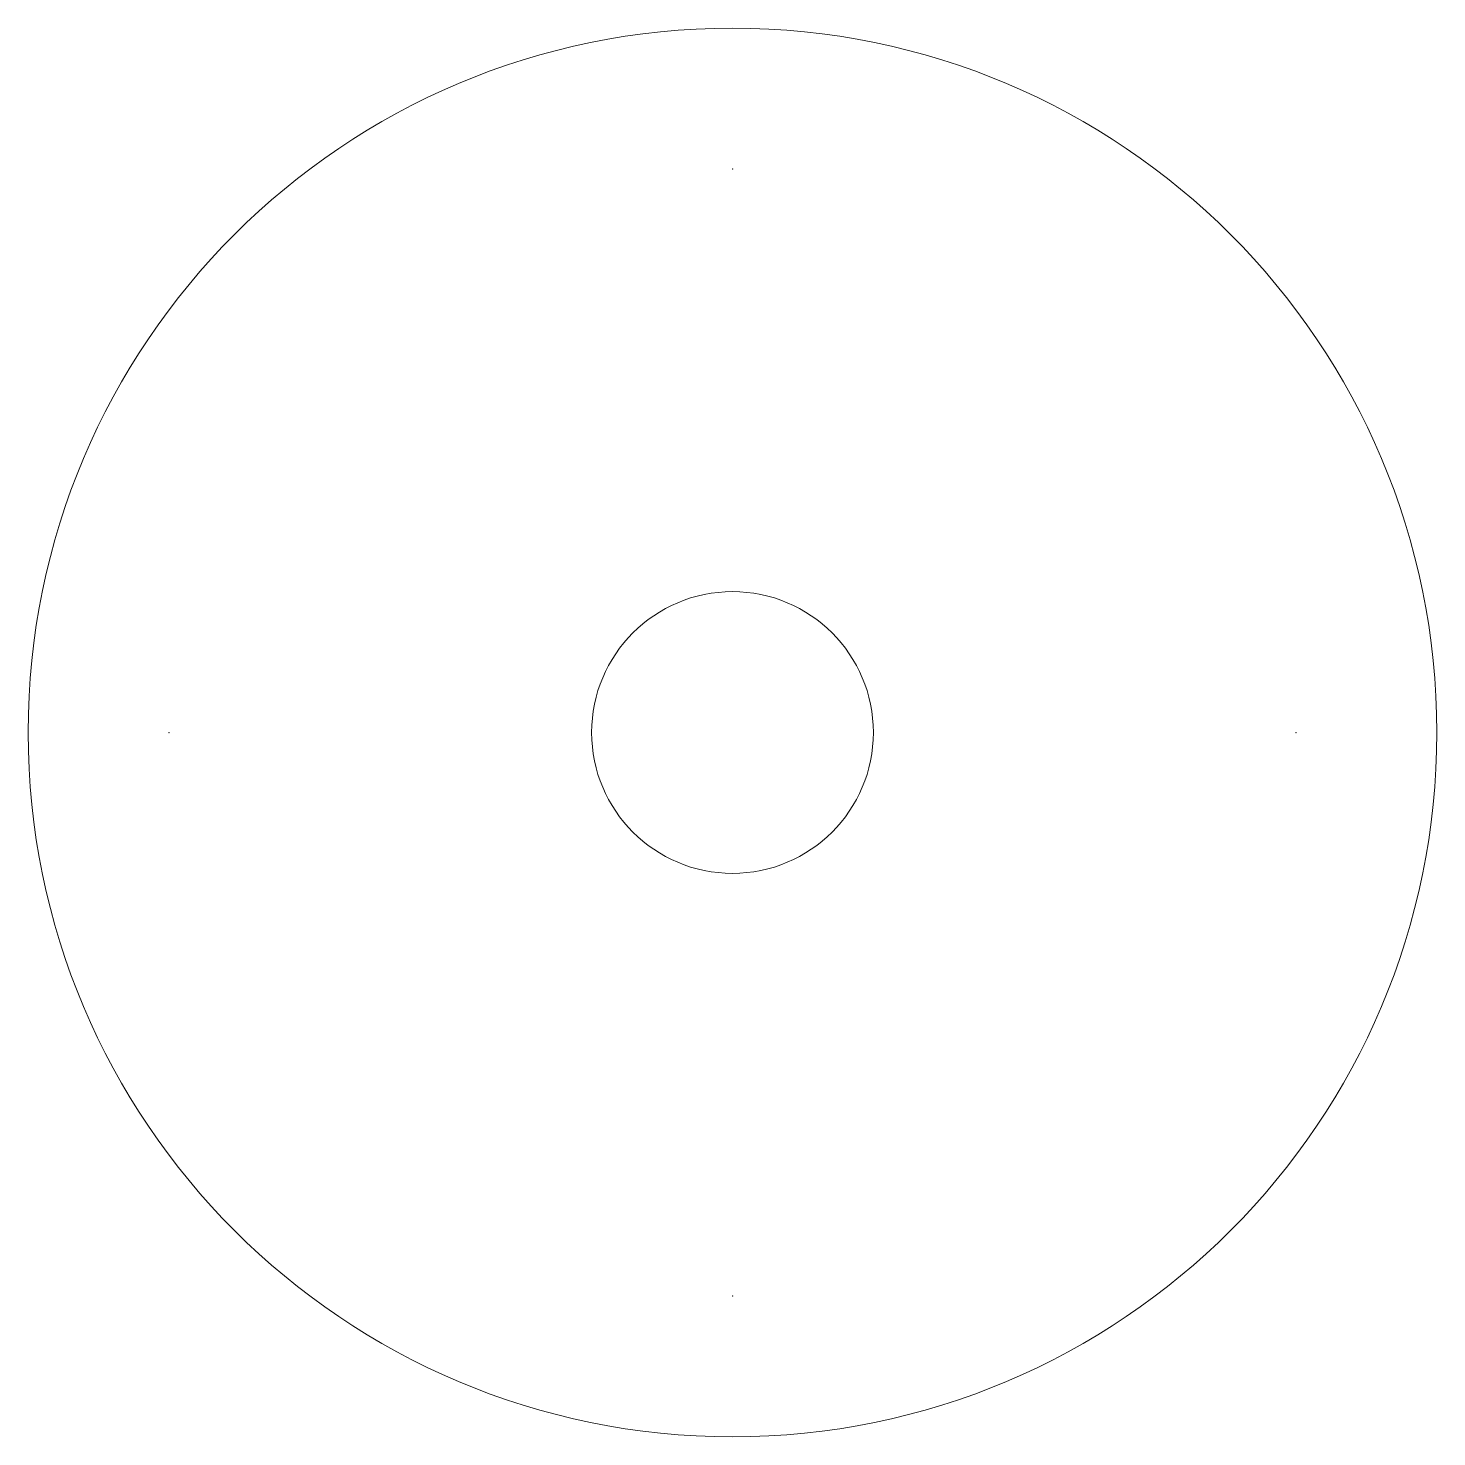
# Model space of a CAD drawing. Header units: millimetres. Extents: x -25 to 25, y -25 to 25.
import ezdxf

# ---------------------------------------------------------------- set-up
doc = ezdxf.new("R2010")
doc.units = ezdxf.units.MM
doc.layers.get('0').update_dxf_attribs({"linetype": 'CONTINUOUS', "lineweight": 0})
doc.layers.add('Bohrungen', color=3, linetype='CONTINUOUS', lineweight=0)

msp = doc.modelspace()

# ---------------------------------------------------------------- linework, layer by layer
for radius in [25, 5]:
    msp.add_circle((0, 0), radius)
at = {"layer": 'Bohrungen'}
for p in [(0, 20), (-20, 0), (20, 0), (0, -20)]:
    msp.add_point(p, dxfattribs=at)

doc.saveas('drawing.dxf')
